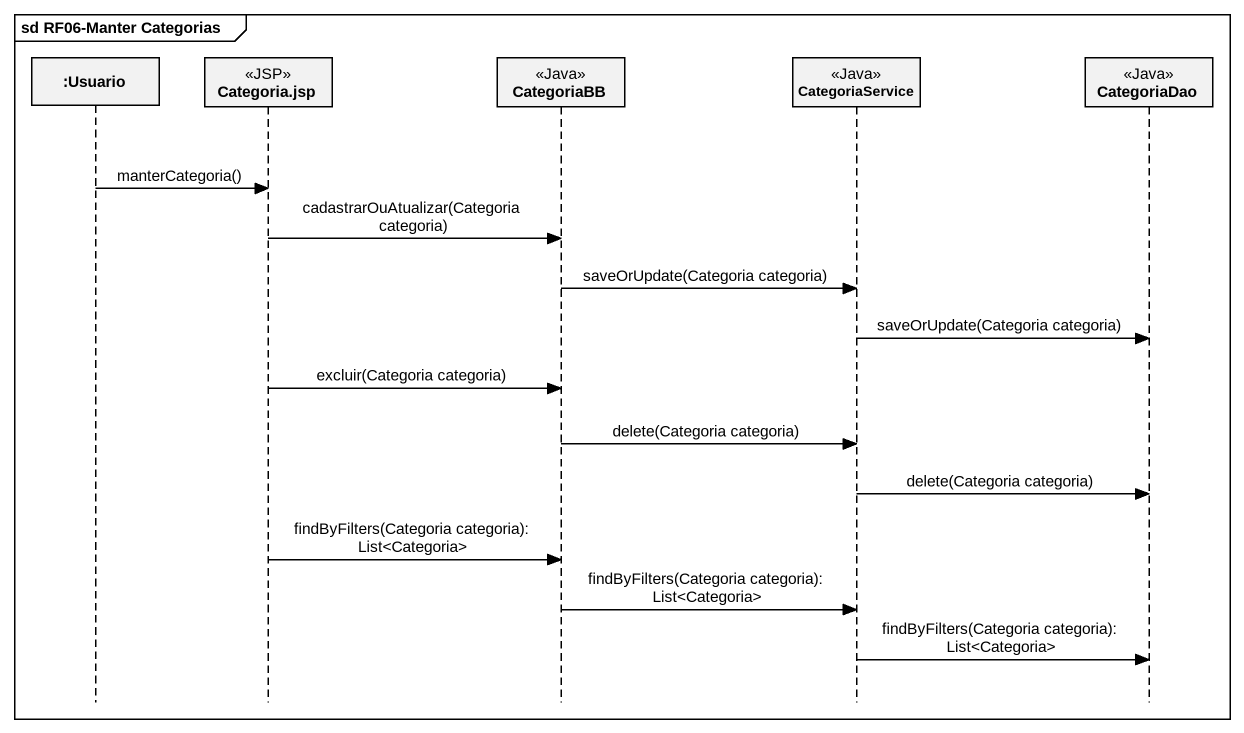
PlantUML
@startuml
mainframe sd RF06-Manter Categorias
hide footbox
participant ":Usuario" as Usuario
participant "Categoria.jsp" as Categoria_jsp <<JSP>>
participant CategoriaBB <<Java>>
participant CategoriaService <<Java>>
participant CategoriaDao <<Java>>

Usuario -> Categoria_jsp : manterCategoria()
Categoria_jsp -> CategoriaBB : cadastrarOuAtualizar(Categoria categoria)
CategoriaBB -> CategoriaService : saveOrUpdate(Categoria categoria)
CategoriaService -> CategoriaDao : saveOrUpdate(Categoria categoria)
Categoria_jsp -> CategoriaBB : excluir(Categoria categoria)
CategoriaBB -> CategoriaService : delete(Categoria categoria)
CategoriaService -> CategoriaDao : delete(Categoria categoria)
Categoria_jsp -> CategoriaBB : findByFilters(Categoria categoria): List<Categoria>
CategoriaBB -> CategoriaService : findByFilters(Categoria categoria): List<Categoria>
CategoriaService -> CategoriaDao : findByFilters(Categoria categoria): List<Categoria>
@enduml
